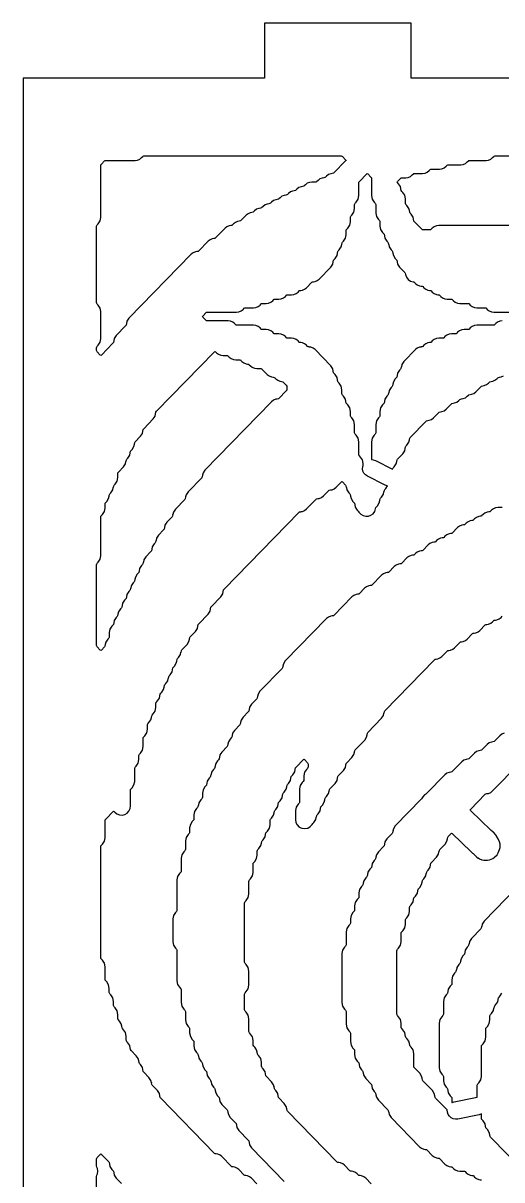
# Model space of a CAD drawing. Header units: millimetres. Extents: x 10 to 410, y 18 to 283.
# Drawn here: x 79 to 105.1, y 220 to 283 of the extents above; entities that cross this region are included whole.
import ezdxf

# ---------------------------------------------------------------- set-up
doc = ezdxf.new("R2010")
doc.units = ezdxf.units.MM
doc.layers.add('CUT', color=1, linetype='Continuous')

msp = doc.modelspace()

# ---------------------------------------------------------------- linework, layer by layer
at = {"layer": 'CUT'}
for points in [[(121.134, 283), (121.134, 280), (100.134, 280), (100.134, 283), (92.134, 283), (92.134, 280), (79, 280), (79, 160), (92.134, 160), (92.134, 157), (100.134, 157), (100.134, 160), (121.134, 160), (121.134, 157), (129.134, 157), (129.134, 160), (142.2679, 160), (142.2679, 280), (129.134, 280), (129.134, 283)], [(83.1934, 265.6184), (83.2303, 265.8067), (83.2303, 267.2903), (83.1934, 267.4787), (83.0884, 267.6393), (83.0338, 267.6953), (83.0088, 267.7335), (83, 267.7784), (83, 271.9347), (83.0088, 271.9796), (83.0338, 272.0178), (83.0884, 272.0738), (83.1934, 272.2344), (83.2303, 272.4228), (83.2303, 275.2427), (83.2391, 275.2876), (83.2641, 275.3258), (83.4373, 275.5036), (83.4623, 275.5232), (83.4939, 275.5274), (85.0919, 275.5274), (85.2234, 275.545), (85.3457, 275.5966), (85.45, 275.6785), (85.5099, 275.7399), (85.5349, 275.7595), (85.5664, 275.7637), (96.3231, 275.7637), (96.3546, 275.7595), (96.3797, 275.7399), (96.5597, 275.5551), (96.5794, 275.5274), (96.5597, 275.4997), (95.9191, 274.8424), (95.8941, 274.8228), (95.8295, 274.8141), (95.8298, 274.8123), (95.745, 274.801), (95.6228, 274.7494), (95.5184, 274.6675), (95.4585, 274.6061), (95.4335, 274.5865), (95.369, 274.5779), (95.3692, 274.576), (95.2844, 274.5647), (95.1622, 274.5131), (95.0578, 274.4313), (94.998, 274.3698), (94.9729, 274.3502), (94.9414, 274.346), (94.725, 274.346), (94.5936, 274.3284), (94.4713, 274.2768), (94.367, 274.195), (94.3071, 274.1336), (94.2821, 274.1139), (94.2175, 274.1053), (94.2178, 274.1035), (94.133, 274.0921), (94.0108, 274.0406), (93.9064, 273.9587), (93.8466, 273.8973), (93.8215, 273.8776), (93.757, 273.869), (93.7572, 273.8672), (93.6724, 273.8558), (93.5502, 273.8043), (93.4458, 273.7224), (93.386, 273.661), (93.361, 273.6414), (93.2964, 273.6327), (93.2967, 273.6309), (93.2119, 273.6195), (93.0896, 273.568), (92.9853, 273.4861), (92.9254, 273.4247), (92.9004, 273.4051), (92.8358, 273.3964), (92.8361, 273.3946), (92.7513, 273.3832), (92.6291, 273.3317), (92.5247, 273.2498), (92.4649, 273.1884), (92.4398, 273.1688), (92.3753, 273.1601), (92.3755, 273.1583), (92.2907, 273.147), (92.1685, 273.0954), (92.0641, 273.0135), (92.0043, 272.9521), (91.9793, 272.9325), (91.9147, 272.9239), (91.915, 272.922), (91.8302, 272.9107), (91.7079, 272.8591), (91.6036, 272.7772), (91.5437, 272.7158), (91.5187, 272.6962), (91.4541, 272.6876), (91.4544, 272.6857), (91.3696, 272.6744), (91.2474, 272.6228), (91.143, 272.541), (90.8529, 272.2433), (90.8278, 272.2236), (90.7633, 272.215), (90.7635, 272.2132), (90.6787, 272.2018), (90.5565, 272.1503), (90.4522, 272.0684), (90.3923, 272.007), (90.3673, 271.9873), (90.3027, 271.9787), (90.303, 271.9769), (90.2182, 271.9655), (90.096, 271.914), (89.9916, 271.8321), (89.4712, 271.2981), (89.4461, 271.2785), (89.3816, 271.2698), (89.3818, 271.268), (89.2971, 271.2567), (89.1748, 271.2051), (89.0705, 271.1232), (88.55, 270.5893), (88.525, 270.5696), (88.4605, 270.561), (88.4607, 270.5592), (88.3759, 270.5478), (88.2537, 270.4963), (88.1493, 270.4144), (84.7539, 266.9304), (84.6488, 266.7698), (84.6242, 266.6439), (84.6213, 266.6445), (84.6032, 266.5521), (84.5782, 266.5138), (84.0631, 265.9853), (83.958, 265.8247), (83.9333, 265.6988), (83.9304, 265.6993), (83.9124, 265.6069), (83.8873, 265.5687), (83.2582, 264.9232), (83.2303, 264.9024), (83.2024, 264.9232), (83.0338, 265.0961), (83.0088, 265.1344), (83, 265.1792), (83, 265.3187), (83.0088, 265.3635), (83.0338, 265.4018), (83.0884, 265.4577)], [(83.1934, 253.804), (83.2303, 253.9924), (83.2303, 256.1035), (83.2391, 256.1483), (83.2641, 256.1866), (83.3186, 256.2426), (83.4237, 256.4032), (83.4606, 256.5915), (83.4606, 256.8123), (83.4693, 256.8572), (83.4944, 256.8954), (83.5489, 256.9514), (83.654, 257.112), (83.6786, 257.2379), (83.6816, 257.2374), (83.6996, 257.3298), (83.7247, 257.368), (83.7792, 257.424), (83.8843, 257.5846), (83.9089, 257.7105), (83.9118, 257.7099), (83.9299, 257.8023), (83.9549, 257.8406), (84.0095, 257.8966), (84.1146, 258.0572), (84.1514, 258.2455), (84.1514, 258.4663), (84.1602, 258.5112), (84.1852, 258.5495), (84.4701, 258.8417), (84.5751, 259.0023), (84.5998, 259.1282), (84.6027, 259.1277), (84.6208, 259.2201), (84.6458, 259.2583), (84.7003, 259.3143), (84.8054, 259.4749), (84.8301, 259.6008), (84.833, 259.6002), (84.851, 259.6926), (84.8761, 259.7309), (84.9306, 259.7869), (85.0357, 259.9475), (85.0603, 260.0734), (85.0633, 260.0728), (85.0813, 260.1652), (85.1064, 260.2035), (85.3912, 260.4957), (85.4963, 260.6563), (85.5209, 260.7822), (85.5238, 260.7817), (85.5419, 260.8741), (85.5669, 260.9123), (86.082, 261.4409), (86.1871, 261.6015), (86.2117, 261.7274), (86.2147, 261.7268), (86.2327, 261.8192), (86.2578, 261.8575), (89.42, 265.1022), (89.4479, 265.1229), (89.4758, 265.1022), (89.531, 265.0455), (89.6354, 264.9637), (89.7576, 264.9121), (89.8891, 264.8945), (90.1055, 264.8945), (90.137, 264.8903), (90.162, 264.8707), (90.2219, 264.8093), (90.3262, 264.7274), (90.4485, 264.6758), (90.5799, 264.6582), (90.7963, 264.6582), (90.8278, 264.654), (90.8529, 264.6344), (90.9127, 264.573), (91.0171, 264.4911), (91.1393, 264.4395), (91.2241, 264.4282), (91.2239, 264.4264), (91.2884, 264.4177), (91.3134, 264.3981), (91.3733, 264.3367), (91.4777, 264.2548), (91.5999, 264.2033), (91.7314, 264.1857), (91.9477, 264.1857), (91.9793, 264.1814), (92.0043, 264.1618), (92.2944, 263.8641), (92.3988, 263.7822), (92.521, 263.7307), (92.6058, 263.7193), (92.6056, 263.7175), (92.6701, 263.7089), (92.6951, 263.6892), (92.755, 263.6278), (92.8594, 263.5459), (92.9816, 263.4944), (93.0664, 263.483), (93.0661, 263.4812), (93.1307, 263.4726), (93.1557, 263.4529), (93.3289, 263.2752), (93.354, 263.2369), (93.3627, 263.1921), (93.3627, 263.0527), (93.354, 263.0078), (93.3289, 262.9695), (92.9254, 262.5555), (92.9004, 262.5359), (92.8358, 262.5272), (92.8361, 262.5254), (92.7513, 262.514), (92.6291, 262.4625), (92.5247, 262.3806), (88.899, 258.6604), (88.7939, 258.4998), (88.7693, 258.3739), (88.7664, 258.3744), (88.7483, 258.282), (88.7233, 258.2438), (87.9779, 257.479), (87.8728, 257.3184), (87.8482, 257.1924), (87.8452, 257.193), (87.8272, 257.1006), (87.8021, 257.0624), (87.287, 256.5338), (87.1819, 256.3732), (87.1573, 256.2473), (87.1544, 256.2479), (87.1363, 256.1555), (87.1113, 256.1172), (86.8265, 255.825), (86.7214, 255.6643), (86.6967, 255.5384), (86.6938, 255.539), (86.6758, 255.4466), (86.6507, 255.4084), (86.3659, 255.1161), (86.2608, 254.9555), (86.2362, 254.8296), (86.2333, 254.8301), (86.2152, 254.7377), (86.1902, 254.6995), (86.1356, 254.6435), (86.0305, 254.4829), (86.0059, 254.357), (86.003, 254.3576), (85.9849, 254.2652), (85.9599, 254.2269), (85.675, 253.9347), (85.57, 253.774), (85.5453, 253.6481), (85.5424, 253.6487), (85.5243, 253.5563), (85.4993, 253.5181), (85.4448, 253.4621), (85.3397, 253.3015), (85.315, 253.1756), (85.3121, 253.1761), (85.2941, 253.0837), (85.269, 253.0455), (85.2145, 252.9895), (85.1094, 252.8289), (85.0848, 252.703), (85.0818, 252.7036), (85.0638, 252.6112), (85.0387, 252.5729), (84.9842, 252.5169), (84.8791, 252.3563), (84.8545, 252.2304), (84.8516, 252.231), (84.8335, 252.1386), (84.8085, 252.1003), (84.7539, 252.0444), (84.6488, 251.8838), (84.6242, 251.7578), (84.6213, 251.7584), (84.6032, 251.666), (84.5782, 251.6278), (84.5236, 251.5718), (84.4185, 251.4112), (84.3939, 251.2853), (84.391, 251.2858), (84.3729, 251.1934), (84.3479, 251.1552), (84.2933, 251.0992), (84.1883, 250.9386), (84.1636, 250.8127), (84.1607, 250.8133), (84.1426, 250.7209), (84.1176, 250.6826), (84.0631, 250.6266), (83.958, 250.466), (83.9333, 250.3401), (83.9304, 250.3407), (83.9124, 250.2483), (83.8873, 250.21), (83.8328, 250.1541), (83.7277, 249.9935), (83.6908, 249.8051), (83.6908, 249.5843), (83.6821, 249.5394), (83.657, 249.5012), (83.6025, 249.4452), (83.4974, 249.2846), (83.4728, 249.1587), (83.4699, 249.1593), (83.4518, 249.0669), (83.4268, 249.0286), (83.2582, 248.8556), (83.2303, 248.8349), (83.2024, 248.8556), (83.0338, 249.0286), (83.0088, 249.0669), (83, 249.1117), (83, 253.5043), (83.0088, 253.5492), (83.0338, 253.5874), (83.0884, 253.6434)]]:
    msp.add_lwpolyline(points, close=True, dxfattribs=at)
for points in [[(106.5083, 271.9831), (101.6335, 271.9831), (101.5021, 271.9655), (101.3798, 271.914), (101.2755, 271.8321), (101.2156, 271.7707), (101.1906, 271.7511), (101.1591, 271.7468), (100.7651, 271.7468), (100.7336, 271.7511), (100.7086, 271.7707), (100.305, 272.1847), (100.28, 272.223), (100.2619, 272.3154), (100.259, 272.3148), (100.2344, 272.4407), (100.1293, 272.6013), (100.0748, 272.6573), (100.0497, 272.6956), (100.0317, 272.788), (100.0287, 272.7874), (100.0041, 272.9133), (99.899, 273.0739), (99.8445, 273.1299), (99.8194, 273.1681), (99.8107, 273.213), (99.8107, 273.4338), (99.7738, 273.6221), (99.6687, 273.7828), (99.6142, 273.8387), (99.5892, 273.877), (99.5711, 273.9694), (99.5682, 273.9688), (99.5435, 274.0947), (99.4385, 274.2553), (99.3771, 274.3183), (99.3574, 274.346), (99.3771, 274.3737), (99.5571, 274.5584), (99.5822, 274.5781), (99.6137, 274.5823), (99.8301, 274.5823), (99.9615, 274.5999), (100.0838, 274.6514), (100.1881, 274.7333), (100.248, 274.7947), (100.273, 274.8143), (100.3045, 274.8186), (100.7512, 274.8186), (100.8827, 274.8362), (101.0049, 274.8877), (101.1093, 274.9696), (101.1691, 275.031), (101.1941, 275.0506), (101.2257, 275.0549), (101.6723, 275.0549), (101.8038, 275.0724), (101.926, 275.124), (102.0304, 275.2059), (102.0903, 275.2673), (102.1153, 275.2869), (102.1468, 275.2911), (102.8237, 275.2911), (102.9552, 275.3087), (103.0775, 275.3603), (103.1818, 275.4422), (103.2417, 275.5036), (103.2667, 275.5232), (103.2982, 275.5274), (104.2054, 275.5274), (104.3369, 275.545), (104.4591, 275.5966), (104.5635, 275.6785), (104.6234, 275.7399), (104.6484, 275.7595), (104.6799, 275.7637), (106.0477, 275.7637)], [(91.7275, 219.7876), (91.4374, 220.0853), (91.333, 220.1671), (91.2108, 220.2187), (91.126, 220.23), (91.1262, 220.2319), (91.0617, 220.2405), (91.0367, 220.2601), (90.7465, 220.5578), (90.6422, 220.6397), (90.5199, 220.6913), (90.4351, 220.7026), (90.4354, 220.7044), (90.3708, 220.7131), (90.3458, 220.7327), (89.8254, 221.2667), (89.721, 221.3486), (89.5988, 221.4001), (89.514, 221.4115), (89.5143, 221.4133), (89.4497, 221.4219), (89.4247, 221.4416), (86.4881, 224.4548), (86.463, 224.493), (86.445, 224.5854), (86.442, 224.5848), (86.4174, 224.7108), (86.3123, 224.8714), (86.0275, 225.1636), (86.0025, 225.2019), (85.9844, 225.2943), (85.9815, 225.2937), (85.9568, 225.4196), (85.8518, 225.5802), (85.5669, 225.8725), (85.5419, 225.9107), (85.5238, 226.0031), (85.5209, 226.0026), (85.4963, 226.1285), (85.3912, 226.2891), (85.3366, 226.3451), (85.3116, 226.3833), (85.2935, 226.4757), (85.2906, 226.4751), (85.266, 226.6011), (85.1609, 226.7617), (84.8761, 227.0539), (84.851, 227.0922), (84.833, 227.1846), (84.8301, 227.184), (84.8054, 227.3099), (84.7003, 227.4705), (84.6458, 227.5265), (84.6208, 227.5647), (84.612, 227.6096), (84.612, 227.8304), (84.5751, 228.0188), (84.4701, 228.1794), (84.4155, 228.2354), (84.3905, 228.2736), (84.3724, 228.366), (84.3695, 228.3654), (84.3449, 228.4913), (84.2398, 228.652), (84.1852, 228.7079), (84.1602, 228.7462), (84.1514, 228.791), (84.1514, 229.0118), (84.1146, 229.2002), (84.0095, 229.3608), (83.9549, 229.4168), (83.9299, 229.455), (83.9211, 229.4999), (83.9211, 229.7207), (83.8843, 229.9091), (83.7792, 230.0697), (83.7247, 230.1257), (83.6996, 230.1639), (83.6908, 230.2088), (83.6908, 230.4296), (83.654, 230.6179), (83.5489, 230.7785), (83.4944, 230.8345), (83.4693, 230.8728), (83.4606, 230.9176), (83.4606, 231.611), (83.4237, 231.7994), (83.3186, 231.96), (83.2641, 232.0159), (83.2391, 232.0542), (83.2303, 232.0991), (83.2303, 238.1457), (83.2391, 238.1905), (83.2641, 238.2288), (83.3186, 238.2848), (83.4237, 238.4454), (83.4606, 238.6337), (83.4606, 239.5634), (83.4693, 239.6082), (83.4944, 239.6465), (83.8932, 240.0557), (83.9211, 240.0765), (83.949, 240.0557), (83.9842, 240.0197), (84.1016, 239.9304), (84.24, 239.8792), (84.3873, 239.8707), (84.5306, 239.9055), (84.6576, 239.9806), (84.7571, 240.0895), (84.8205, 240.2227), (84.8423, 240.3687), (84.8423, 241.2174), (84.851, 241.2623), (84.8761, 241.3005), (84.9306, 241.3565), (85.0357, 241.5171), (85.0725, 241.7055), (85.0725, 242.3988), (85.0813, 242.4437), (85.1064, 242.4819), (85.1609, 242.5379), (85.266, 242.6985), (85.3028, 242.8869), (85.3028, 243.1077), (85.3116, 243.1525), (85.3366, 243.1908), (85.3912, 243.2468), (85.4963, 243.4074), (85.5331, 243.5958), (85.5331, 244.0528), (85.5419, 244.0977), (85.5669, 244.136), (85.6215, 244.1919), (85.7266, 244.3525), (85.7634, 244.5409), (85.7634, 244.7617), (85.7722, 244.8066), (85.7972, 244.8448), (85.8518, 244.9008), (85.9568, 245.0614), (85.9815, 245.1873), (85.9844, 245.1867), (86.0025, 245.2791), (86.0275, 245.3174), (86.082, 245.3734), (86.1871, 245.534), (86.224, 245.7223), (86.224, 245.9431), (86.2327, 245.988), (86.2578, 246.0262), (86.3123, 246.0822), (86.4174, 246.2428), (86.442, 246.3687), (86.445, 246.3682), (86.463, 246.4606), (86.4881, 246.4988), (86.5426, 246.5548), (86.6477, 246.7154), (86.6723, 246.8413), (86.6752, 246.8407), (86.6933, 246.9331), (86.7183, 246.9714), (86.7729, 247.0274), (86.878, 247.188), (86.9026, 247.3139), (86.9055, 247.3133), (86.9236, 247.4057), (86.9486, 247.444), (87.0032, 247.4999), (87.1083, 247.6606), (87.1329, 247.7865), (87.1358, 247.7859), (87.1539, 247.8783), (87.1789, 247.9165), (87.2335, 247.9725), (87.3385, 248.1331), (87.3632, 248.259), (87.3661, 248.2585), (87.3842, 248.3509), (87.4092, 248.3891), (87.4637, 248.4451), (87.5688, 248.6057), (87.5934, 248.7316), (87.5964, 248.731), (87.6144, 248.8234), (87.6395, 248.8617), (87.9243, 249.154), (88.0294, 249.3146), (88.054, 249.4405), (88.0569, 249.4399), (88.075, 249.5323), (88.1, 249.5706), (88.3849, 249.8628), (88.49, 250.0234), (88.5146, 250.1493), (88.5175, 250.1488), (88.5356, 250.2412), (88.5606, 250.2794), (89.0757, 250.808), (89.1808, 250.9686), (89.2054, 251.0945), (89.2083, 251.0939), (89.2264, 251.1863), (89.2514, 251.2246), (89.7666, 251.7531), (89.8717, 251.9137), (89.8963, 252.0396), (89.8992, 252.0391), (89.9173, 252.1315), (89.9423, 252.1697), (94.0303, 256.3643), (94.0554, 256.384), (94.1199, 256.3926), (94.1197, 256.3944), (94.2045, 256.4058), (94.3267, 256.4573), (94.4311, 256.5392), (94.9515, 257.0732), (94.9765, 257.0928), (95.041, 257.1015), (95.0408, 257.1033), (95.1256, 257.1146), (95.2478, 257.1662), (95.3522, 257.2481), (95.6423, 257.5458), (95.6674, 257.5654), (95.7319, 257.574), (95.7317, 257.5759), (95.8164, 257.5872), (95.9387, 257.6388), (96.043, 257.7206), (96.3285, 258.0135), (96.3564, 258.0343), (96.3843, 258.0135), (96.5529, 257.8406), (96.5779, 257.8023), (96.596, 257.7099), (96.5989, 257.7105), (96.6235, 257.5846), (96.7286, 257.424), (96.7832, 257.368), (96.8082, 257.3298), (96.8263, 257.2374), (96.8292, 257.2379), (96.8538, 257.112), (96.9589, 256.9514), (97.0135, 256.8954), (97.0385, 256.8572), (97.0566, 256.7648), (97.0595, 256.7654), (97.0841, 256.6395), (97.1892, 256.4788), (97.2437, 256.4229), (97.2827, 256.3633), (97.3808, 256.2531), (97.5068, 256.1763), (97.6497, 256.1397), (97.7971, 256.1463), (97.9361, 256.1957), (98.0547, 256.2835), (98.1425, 256.402), (98.1918, 256.5411), (98.2075, 256.6209), (98.2325, 256.6592), (98.287, 256.7151), (98.3921, 256.8757), (98.4168, 257.0017), (98.4197, 257.0011), (98.4377, 257.0935), (98.4628, 257.1317), (98.5173, 257.1877), (98.6224, 257.3483), (98.647, 257.4742), (98.65, 257.4737), (98.668, 257.5661), (98.6931, 257.6043), (98.7476, 257.6603), (98.8404, 257.8021), (98.7979, 257.8055), (98.6799, 257.8475), (97.7412, 258.3272), (97.638, 258.3983), (97.5567, 258.4937), (97.5029, 258.6068), (97.4802, 258.73), (97.4902, 258.855), (97.5078, 258.9044), (97.5078, 259.0203), (97.471, 259.2086), (97.3659, 259.3693), (97.3114, 259.4252), (97.2863, 259.4635), (97.2776, 259.5083), (97.2776, 260.2017), (97.2407, 260.3901), (97.1356, 260.5507), (97.0811, 260.6067), (97.056, 260.6449), (97.0473, 260.6898), (97.0473, 261.1469), (97.0104, 261.3352), (96.9053, 261.4958), (96.8508, 261.5518), (96.8258, 261.5901), (96.817, 261.6349), (96.817, 261.8557), (96.7801, 262.0441), (96.6751, 262.2047), (96.6205, 262.2607), (96.5955, 262.2989), (96.5774, 262.3913), (96.5745, 262.3908), (96.5499, 262.5167), (96.4448, 262.6773), (96.3902, 262.7332), (96.3652, 262.7715), (96.3564, 262.8164), (96.3564, 263.0372), (96.3196, 263.2255), (96.2145, 263.3861), (96.1599, 263.4421), (96.1349, 263.4804), (96.1168, 263.5728), (96.1139, 263.5722), (96.0893, 263.6981), (95.9842, 263.8587), (95.9297, 263.9147), (95.9046, 263.9529), (95.8866, 264.0453), (95.8836, 264.0448), (95.859, 264.1707), (95.7539, 264.3313), (94.8916, 265.2161), (94.7873, 265.2979), (94.665, 265.3495), (94.5802, 265.3608), (94.5805, 265.3627), (94.5159, 265.3713), (94.4909, 265.3909), (94.4311, 265.4524), (94.3267, 265.5342), (94.2045, 265.5858), (94.1197, 265.5971), (94.1199, 265.599), (94.0554, 265.6076), (94.0303, 265.6272), (93.9705, 265.6886), (93.8661, 265.7705), (93.7439, 265.8221), (93.6124, 265.8397), (93.3961, 265.8397), (93.3645, 265.8439), (93.3395, 265.8635), (93.2796, 265.9249), (93.1753, 266.0068), (93.0531, 266.0584), (92.9216, 266.0759), (92.7052, 266.0759), (92.6737, 266.0802), (92.6486, 266.0998), (92.5888, 266.1612), (92.4844, 266.2431), (92.3622, 266.2946), (92.2307, 266.3122), (92.0144, 266.3122), (91.9828, 266.3165), (91.9578, 266.3361), (91.8979, 266.3975), (91.7936, 266.4794), (91.6714, 266.5309), (91.5399, 266.5485), (90.6327, 266.5485), (90.6011, 266.5527), (90.5761, 266.5724), (90.5162, 266.6338), (90.4119, 266.7157), (90.2897, 266.7672), (90.1582, 266.7848), (89.0207, 266.7848), (88.9891, 266.789), (88.9641, 266.8087), (88.7841, 266.9934), (88.7644, 267.0211), (88.7841, 267.0488), (88.9641, 267.2335), (88.9891, 267.2532), (89.0207, 267.2574), (90.6187, 267.2574), (90.7502, 267.275), (90.8724, 267.3265), (90.9768, 267.4084), (91.0367, 267.4698), (91.0617, 267.4895), (91.0932, 267.4937), (91.5399, 267.4937), (91.6714, 267.5113), (91.7936, 267.5628), (91.8979, 267.6447), (91.9578, 267.7061), (91.9828, 267.7257), (92.0144, 267.73), (92.2307, 267.73), (92.3622, 267.7476), (92.4844, 267.7991), (92.5888, 267.881), (92.6486, 267.9424), (92.6737, 267.962), (92.7052, 267.9662), (92.9216, 267.9662), (93.0531, 267.9838), (93.1753, 268.0354), (93.2796, 268.1173), (93.3395, 268.1787), (93.3645, 268.1983), (93.3961, 268.2025), (93.6124, 268.2025), (93.7439, 268.2201), (93.8661, 268.2717), (93.9705, 268.3536), (94.0303, 268.415), (94.0554, 268.4346), (94.1199, 268.4432), (94.1197, 268.4451), (94.2045, 268.4564), (94.3267, 268.508), (94.4311, 268.5898), (94.7212, 268.8875), (94.7462, 268.9072), (94.8108, 268.9158), (94.8105, 268.9176), (94.8953, 268.929), (95.0175, 268.9805), (95.1219, 269.0624), (95.7539, 269.7109), (95.859, 269.8715), (95.8836, 269.9974), (95.8866, 269.9969), (95.9046, 270.0893), (95.9297, 270.1275), (95.9842, 270.1835), (96.0893, 270.3441), (96.1139, 270.47), (96.1168, 270.4694), (96.1349, 270.5618), (96.1599, 270.6001), (96.2145, 270.6561), (96.3196, 270.8167), (96.3442, 270.9426), (96.3471, 270.942), (96.3652, 271.0344), (96.3902, 271.0727), (96.4448, 271.1286), (96.5499, 271.2892), (96.5867, 271.4776), (96.5867, 271.6984), (96.5955, 271.7433), (96.6205, 271.7815), (96.6751, 271.8375), (96.7801, 271.9981), (96.817, 272.1865), (96.817, 272.4073), (96.8258, 272.4521), (96.8508, 272.4904), (96.9053, 272.5464), (97.0104, 272.707), (97.0473, 272.8953), (97.0473, 273.1161), (97.056, 273.161), (97.0811, 273.1992), (97.1356, 273.2552), (97.2407, 273.4158), (97.2776, 273.6042), (97.2776, 274.2976), (97.2863, 274.3424), (97.3114, 274.3807), (97.7102, 274.7899), (97.7381, 274.8106), (97.766, 274.7899), (97.9346, 274.617), (97.9596, 274.5787), (97.9684, 274.5338), (97.9684, 273.6042), (98.0052, 273.4158), (98.1103, 273.2552), (98.1649, 273.1992), (98.1899, 273.161), (98.1987, 273.1161), (98.1987, 272.659), (98.2355, 272.4707), (98.3406, 272.3101), (98.3952, 272.2541), (98.4202, 272.2158), (98.429, 272.171), (98.429, 271.9502), (98.4658, 271.7618), (98.5709, 271.6012), (98.6254, 271.5452), (98.6505, 271.507), (98.6685, 271.4146), (98.6715, 271.4152), (98.6961, 271.2892), (98.8012, 271.1286), (98.8557, 271.0727), (98.8808, 271.0344), (98.8988, 270.942), (98.9018, 270.9426), (98.9264, 270.8167), (99.0315, 270.6561), (99.086, 270.6001), (99.111, 270.5618), (99.1291, 270.4694), (99.132, 270.47), (99.1567, 270.3441), (99.2617, 270.1835), (99.3163, 270.1275), (99.3413, 270.0893), (99.3594, 269.9969), (99.3623, 269.9974), (99.3869, 269.8715), (99.492, 269.7109), (99.7769, 269.4187), (99.8019, 269.3804), (99.8155, 269.3107), (99.8685, 269.1651), (99.9634, 269.0427), (100.0914, 268.9552), (100.2399, 268.9111), (100.2695, 268.9072), (100.2945, 268.8875), (100.3543, 268.8261), (100.4587, 268.7443), (100.5809, 268.6927), (100.6657, 268.6814), (100.6655, 268.6795), (100.73, 268.6709), (100.755, 268.6513), (100.8149, 268.5898), (100.9193, 268.508), (101.0415, 268.4564), (101.1263, 268.4451), (101.126, 268.4432), (101.1906, 268.4346), (101.2156, 268.415), (101.2755, 268.3536), (101.3798, 268.2717), (101.5021, 268.2201), (101.5869, 268.2088), (101.5866, 268.207), (101.6512, 268.1983), (101.6762, 268.1787), (101.736, 268.1173), (101.8404, 268.0354), (101.9626, 267.9838), (102.0941, 267.9662), (102.3105, 267.9662), (102.342, 267.962), (102.367, 267.9424), (102.4269, 267.881), (102.5312, 267.7991), (102.6535, 267.7476), (102.785, 267.73), (103.2316, 267.73), (103.2631, 267.7257), (103.2882, 267.7061), (103.348, 267.6447), (103.4524, 267.5628), (103.5746, 267.5113), (103.7061, 267.4937), (104.1527, 267.4937), (104.1843, 267.4895), (104.2093, 267.4698), (104.2691, 267.4084), (104.3735, 267.3265), (104.4957, 267.275), (104.6272, 267.2574), (106.6859, 267.2574)], [(105.0878, 266.7848), (104.9563, 266.7672), (104.8341, 266.7157), (104.7297, 266.6338), (104.6699, 266.5724), (104.6448, 266.5527), (104.6133, 266.5485), (103.7061, 266.5485), (103.5746, 266.5309), (103.4524, 266.4794), (103.348, 266.3975), (103.2882, 266.3361), (103.2631, 266.3165), (103.2316, 266.3122), (103.0152, 266.3122), (102.8838, 266.2946), (102.7615, 266.2431), (102.6572, 266.1612), (102.5973, 266.0998), (102.5723, 266.0802), (102.5408, 266.0759), (102.3244, 266.0759), (102.1929, 266.0584), (102.0707, 266.0068), (101.9663, 265.9249), (101.9065, 265.8635), (101.8814, 265.8439), (101.8499, 265.8397), (101.6335, 265.8397), (101.5021, 265.8221), (101.3798, 265.7705), (101.2755, 265.6886), (101.2156, 265.6272), (101.1906, 265.6076), (101.126, 265.599), (101.1263, 265.5971), (101.0415, 265.5858), (100.9193, 265.5342), (100.8149, 265.4524), (100.755, 265.3909), (100.73, 265.3713), (100.6655, 265.3627), (100.6657, 265.3608), (100.5809, 265.3495), (100.4587, 265.2979), (100.3543, 265.2161), (99.7223, 264.5676), (99.6172, 264.407), (99.5926, 264.2811), (99.5897, 264.2816), (99.5716, 264.1892), (99.5466, 264.151), (99.492, 264.095), (99.3869, 263.9344), (99.3623, 263.8085), (99.3594, 263.809), (99.3413, 263.7166), (99.3163, 263.6784), (99.2617, 263.6224), (99.1567, 263.4618), (99.132, 263.3359), (99.1291, 263.3365), (99.111, 263.2441), (99.086, 263.2058), (99.0315, 263.1498), (98.9264, 262.9892), (98.9018, 262.8633), (98.8988, 262.8639), (98.8808, 262.7715), (98.8557, 262.7332), (98.8012, 262.6773), (98.6961, 262.5167), (98.6715, 262.3908), (98.6685, 262.3913), (98.6505, 262.2989), (98.6254, 262.2607), (98.5709, 262.2047), (98.4658, 262.0441), (98.429, 261.8557), (98.429, 261.6349), (98.4202, 261.5901), (98.3952, 261.5518), (98.3406, 261.4958), (98.2355, 261.3352), (98.1987, 261.1469), (98.1987, 260.6898), (98.1899, 260.6449), (98.1649, 260.6067), (98.1103, 260.5507), (98.0052, 260.3901), (97.9684, 260.2017), (97.9684, 259.2313), (98.06, 259.224), (98.178, 259.182), (99.1167, 258.7023), (99.1194, 258.7005), (99.1286, 258.7475), (99.1536, 258.7857), (99.2082, 258.8417), (99.3133, 259.0023), (99.3379, 259.1282), (99.3408, 259.1277), (99.3589, 259.2201), (99.3839, 259.2583), (99.6687, 259.5506), (99.7738, 259.7112), (99.7985, 259.8371), (99.8014, 259.8365), (99.8194, 259.9289), (99.8445, 259.9672), (99.899, 260.0231), (100.0041, 260.1838), (100.0287, 260.3097), (100.0317, 260.3091), (100.0497, 260.4015), (100.0748, 260.4397), (100.9388, 261.3264), (100.9639, 261.346), (101.0284, 261.3546), (101.0282, 261.3565), (101.113, 261.3678), (101.2352, 261.4194), (101.3396, 261.5012), (101.6297, 261.7989), (101.6547, 261.8186), (101.7193, 261.8272), (101.719, 261.829), (101.8038, 261.8404), (101.926, 261.8919), (102.0304, 261.9738), (102.3205, 262.2715), (102.3456, 262.2911), (102.4101, 262.2998), (102.4099, 262.3016), (102.4947, 262.313), (102.6169, 262.3645), (102.7213, 262.4464), (102.7811, 262.5078), (102.8061, 262.5274), (102.8707, 262.5361), (102.8704, 262.5379), (102.9552, 262.5492), (103.0775, 262.6008), (103.1818, 262.6827), (103.2417, 262.7441), (103.2667, 262.7637), (103.3312, 262.7724), (103.331, 262.7742), (103.4158, 262.7855), (103.538, 262.8371), (103.6424, 262.919), (103.9325, 263.2167), (103.9575, 263.2363), (104.0221, 263.2449), (104.0218, 263.2468), (104.1066, 263.2581), (104.2289, 263.3097), (104.3332, 263.3915), (104.3931, 263.4529), (104.4181, 263.4726), (104.4827, 263.4812), (104.4824, 263.483), (104.5672, 263.4944), (104.6894, 263.5459), (104.7938, 263.6278), (104.8536, 263.6892), (104.8787, 263.7089), (104.9432, 263.7175), (104.943, 263.7193), (105.0278, 263.7307), (105.15, 263.7822)], [(105.0739, 256.6245), (104.8575, 256.6245), (104.726, 256.6069), (104.6038, 256.5553), (104.4994, 256.4734), (104.4396, 256.412), (104.4146, 256.3924), (104.35, 256.3838), (104.3502, 256.3819), (104.2655, 256.3706), (104.1432, 256.319), (104.0389, 256.2372), (103.979, 256.1758), (103.954, 256.1561), (103.8894, 256.1475), (103.8897, 256.1457), (103.8049, 256.1343), (103.6827, 256.0828), (103.5783, 256.0009), (103.5184, 255.9395), (103.4934, 255.9198), (103.4289, 255.9112), (103.4291, 255.9094), (103.3443, 255.898), (103.2221, 255.8465), (103.1177, 255.7646), (103.0579, 255.7032), (103.0329, 255.6835), (102.9683, 255.6749), (102.9686, 255.6731), (102.8838, 255.6617), (102.7615, 255.6102), (102.6572, 255.5283), (102.367, 255.2306), (102.342, 255.211), (102.2775, 255.2023), (102.2777, 255.2005), (102.1929, 255.1892), (102.0707, 255.1376), (101.9663, 255.0557), (101.9065, 254.9943), (101.8814, 254.9747), (101.8169, 254.966), (101.8171, 254.9642), (101.7323, 254.9529), (101.6101, 254.9013), (101.5057, 254.8194), (101.4459, 254.758), (101.4209, 254.7384), (101.3563, 254.7298), (101.3566, 254.7279), (101.2718, 254.7166), (101.1495, 254.665), (101.0452, 254.5832), (100.755, 254.2855), (100.73, 254.2658), (100.6655, 254.2572), (100.6657, 254.2554), (100.5809, 254.244), (100.4587, 254.1925), (100.3543, 254.1106), (100.2945, 254.0492), (100.2695, 254.0295), (100.2049, 254.0209), (100.2052, 254.0191), (100.1204, 254.0077), (99.9981, 253.9562), (99.8938, 253.8743), (99.6036, 253.5766), (99.5786, 253.557), (99.5141, 253.5483), (99.5143, 253.5465), (99.4295, 253.5351), (99.3073, 253.4836), (99.2029, 253.4017), (98.9128, 253.104), (98.8878, 253.0844), (98.8232, 253.0758), (98.8235, 253.0739), (98.7387, 253.0626), (98.6164, 253.011), (98.5121, 252.9291), (97.9917, 252.3952), (97.9666, 252.3755), (97.9021, 252.3669), (97.9023, 252.3651), (97.8175, 252.3537), (97.6953, 252.3022), (97.5909, 252.2203), (97.3008, 251.9226), (97.2758, 251.903), (97.2112, 251.8943), (97.2115, 251.8925), (97.1267, 251.8811), (97.0045, 251.8296), (96.9001, 251.7477), (95.9191, 250.7412), (95.8941, 250.7215), (95.8295, 250.7129), (95.8298, 250.7111), (95.745, 250.6997), (95.6228, 250.6482), (95.5184, 250.5663), (93.2744, 248.2638), (93.1693, 248.1032), (93.1447, 247.9773), (93.1418, 247.9778), (93.1237, 247.8854), (93.0987, 247.8472), (91.8927, 246.6098), (91.7876, 246.4492), (91.763, 246.3232), (91.7601, 246.3238), (91.742, 246.2314), (91.717, 246.1932), (91.4321, 245.9009), (91.327, 245.7403), (91.3024, 245.6144), (91.2995, 245.615), (91.2814, 245.5226), (91.2564, 245.4843), (90.9716, 245.192), (90.8665, 245.0314), (90.8418, 244.9055), (90.8389, 244.9061), (90.8209, 244.8137), (90.7958, 244.7754), (90.511, 244.4832), (90.4059, 244.3226), (90.3813, 244.1967), (90.3784, 244.1972), (90.3603, 244.1048), (90.3353, 244.0666), (90.2807, 244.0106), (90.1756, 243.85), (90.151, 243.7241), (90.1481, 243.7247), (90.13, 243.6323), (90.105, 243.594), (89.8201, 243.3017), (89.715, 243.1411), (89.6904, 243.0152), (89.6875, 243.0158), (89.6694, 242.9234), (89.6444, 242.8851), (89.5899, 242.8292), (89.4848, 242.6686), (89.4601, 242.5427), (89.4572, 242.5432), (89.4392, 242.4508), (89.4141, 242.4126), (89.3596, 242.3566), (89.2545, 242.196), (89.2299, 242.0701), (89.2269, 242.0707), (89.2089, 241.9783), (89.1838, 241.94), (89.1293, 241.884), (89.0242, 241.7234), (88.9996, 241.5975), (88.9967, 241.5981), (88.9786, 241.5057), (88.9536, 241.4674), (88.899, 241.4114), (88.7939, 241.2508), (88.7571, 241.0625), (88.7571, 240.8417), (88.7483, 240.7968), (88.7233, 240.7586), (88.6687, 240.7026), (88.5636, 240.542), (88.539, 240.4161), (88.5361, 240.4166), (88.518, 240.3242), (88.493, 240.286), (88.4384, 240.23), (88.3334, 240.0694), (88.2965, 239.881), (88.2965, 239.6602), (88.2877, 239.6154), (88.2627, 239.5771), (88.2082, 239.5212), (88.1031, 239.3605), (88.0662, 239.1722), (88.0662, 238.9514), (88.0575, 238.9065), (88.0324, 238.8683), (87.9779, 238.8123), (87.8728, 238.6517), (87.8359, 238.4633), (87.8359, 238.0062), (87.8272, 237.9614), (87.8021, 237.9231), (87.7476, 237.8671), (87.6425, 237.7065), (87.6057, 237.5182), (87.6057, 236.8248), (87.5969, 236.7799), (87.5719, 236.7417), (87.5173, 236.6857), (87.4122, 236.5251), (87.3754, 236.3367), (87.3754, 234.6982), (87.3666, 234.6534), (87.3416, 234.6151), (87.287, 234.5591), (87.1819, 234.3985), (87.1451, 234.2102), (87.1451, 232.9628), (87.1819, 232.7745), (87.287, 232.6139), (87.3416, 232.5579), (87.3666, 232.5196), (87.3754, 232.4748), (87.3754, 230.8363), (87.4122, 230.6479), (87.5173, 230.4873), (87.5719, 230.4313), (87.5969, 230.3931), (87.6057, 230.3482), (87.6057, 229.6548), (87.6425, 229.4665), (87.7476, 229.3058), (87.8021, 229.2499), (87.8272, 229.2116), (87.8359, 229.1668), (87.8359, 228.7097), (87.8728, 228.5213), (87.9779, 228.3607), (88.0324, 228.3047), (88.0575, 228.2665), (88.0662, 228.2216), (88.0662, 228.0008), (88.1031, 227.8125), (88.2082, 227.6518), (88.2627, 227.5959), (88.2877, 227.5576), (88.2965, 227.5127), (88.2965, 227.292), (88.3334, 227.1036), (88.4384, 226.943), (88.493, 226.887), (88.518, 226.8488), (88.5361, 226.7564), (88.539, 226.7569), (88.5636, 226.631), (88.6687, 226.4704), (88.7233, 226.4144), (88.7483, 226.3762), (88.7664, 226.2838), (88.7693, 226.2844), (88.7939, 226.1584), (88.899, 225.9978), (88.9536, 225.9419), (88.9786, 225.9036), (88.9967, 225.8112), (88.9996, 225.8118), (89.0242, 225.6859), (89.1293, 225.5253), (89.1838, 225.4693), (89.2089, 225.431), (89.2269, 225.3386), (89.2299, 225.3392), (89.2545, 225.2133), (89.3596, 225.0527), (89.4141, 224.9967), (89.4392, 224.9585), (89.4572, 224.8661), (89.4601, 224.8666), (89.4848, 224.7407), (89.5899, 224.5801), (89.6444, 224.5241), (89.6694, 224.4859), (89.6875, 224.3935), (89.6904, 224.3941), (89.715, 224.2681), (89.8201, 224.1075), (90.105, 223.8153), (90.13, 223.777), (90.1481, 223.6846), (90.151, 223.6852), (90.1756, 223.5593), (90.2807, 223.3987), (90.5655, 223.1064), (90.5906, 223.0682), (90.6086, 222.9758), (90.6116, 222.9763), (90.6362, 222.8504), (90.7413, 222.6898), (91.2564, 222.1613), (91.2814, 222.123), (91.2995, 222.0306), (91.3024, 222.0312), (91.327, 221.9053), (91.4321, 221.7447), (93.2156, 219.9147)], [(97.9452, 219.7876), (97.655, 220.0853), (97.5507, 220.1671), (97.4284, 220.2187), (97.3436, 220.23), (97.3439, 220.2319), (97.2793, 220.2405), (97.2543, 220.2601), (97.1945, 220.3215), (97.0901, 220.4034), (96.9679, 220.455), (96.8831, 220.4663), (96.8833, 220.4682), (96.8188, 220.4768), (96.7937, 220.4964), (96.5036, 220.7941), (96.3992, 220.876), (96.277, 220.9276), (96.1922, 220.9389), (96.1925, 220.9407), (96.1279, 220.9494), (96.1029, 220.969), (93.3965, 223.7459), (93.3715, 223.7842), (93.3534, 223.8766), (93.3505, 223.876), (93.3259, 224.0019), (93.2208, 224.1625), (92.936, 224.4548), (92.9109, 224.493), (92.8929, 224.5854), (92.89, 224.5848), (92.8653, 224.7108), (92.7602, 224.8714), (92.7057, 224.9273), (92.6807, 224.9656), (92.6626, 225.058), (92.6597, 225.0574), (92.6351, 225.1833), (92.53, 225.3439), (92.2451, 225.6362), (92.2201, 225.6745), (92.202, 225.7669), (92.1991, 225.7663), (92.1745, 225.8922), (92.0694, 226.0528), (92.0148, 226.1088), (91.9898, 226.147), (91.981, 226.1919), (91.981, 226.4127), (91.9442, 226.6011), (91.8391, 226.7617), (91.7846, 226.8176), (91.7595, 226.8559), (91.7415, 226.9483), (91.7385, 226.9477), (91.7139, 227.0736), (91.6088, 227.2342), (91.5543, 227.2902), (91.5292, 227.3285), (91.5205, 227.3733), (91.5205, 227.5941), (91.4836, 227.7825), (91.3785, 227.9431), (91.324, 227.9991), (91.299, 228.0373), (91.2902, 228.0822), (91.2902, 228.7756), (91.2534, 228.9639), (91.1483, 229.1245), (91.0937, 229.1805), (91.0687, 229.2188), (91.0599, 229.2636), (91.0599, 230.1119), (91.0687, 230.1568), (91.0937, 230.195), (91.1483, 230.251), (91.2534, 230.4116), (91.2902, 230.6), (91.2902, 231.3747), (91.2534, 231.5631), (91.1483, 231.7237), (91.0937, 231.7797), (91.0687, 231.8179), (91.0599, 231.8628), (91.0599, 235.0739), (91.0687, 235.1188), (91.0937, 235.157), (91.1483, 235.213), (91.2534, 235.3736), (91.2902, 235.562), (91.2902, 236.2554), (91.299, 236.3002), (91.324, 236.3385), (91.3785, 236.3945), (91.4836, 236.5551), (91.5205, 236.7434), (91.5205, 237.2005), (91.5292, 237.2454), (91.5543, 237.2836), (91.6088, 237.3396), (91.7139, 237.5002), (91.7508, 237.6886), (91.7508, 237.9094), (91.7595, 237.9542), (91.7846, 237.9925), (91.8391, 238.0485), (91.9442, 238.2091), (91.9688, 238.335), (91.9717, 238.3344), (91.9898, 238.4268), (92.0148, 238.4651), (92.0694, 238.521), (92.1745, 238.6816), (92.1991, 238.8076), (92.202, 238.807), (92.2201, 238.8994), (92.2451, 238.9376), (92.2997, 238.9936), (92.4048, 239.1542), (92.4416, 239.3426), (92.4416, 239.5634), (92.4504, 239.6082), (92.4754, 239.6465), (92.53, 239.7025), (92.6351, 239.8631), (92.6597, 239.989), (92.6626, 239.9884), (92.6807, 240.0808), (92.7057, 240.1191), (92.7602, 240.175), (92.8653, 240.3357), (92.89, 240.4616), (92.8929, 240.461), (92.9109, 240.5534), (92.936, 240.5916), (92.9905, 240.6476), (93.0956, 240.8082), (93.1202, 240.9341), (93.1232, 240.9336), (93.1412, 241.026), (93.1663, 241.0642), (93.2208, 241.1202), (93.3259, 241.2808), (93.3505, 241.4067), (93.3534, 241.4061), (93.3715, 241.4985), (93.3965, 241.5368), (93.4511, 241.5928), (93.5562, 241.7534), (93.5808, 241.8793), (93.5837, 241.8787), (93.6018, 241.9711), (93.6268, 242.0094), (93.6814, 242.0653), (93.7865, 242.226), (93.8111, 242.3519), (93.814, 242.3513), (93.8321, 242.4437), (93.8571, 242.4819), (94.256, 242.8912), (94.2839, 242.9119), (94.3118, 242.8912), (94.4804, 242.7182), (94.5054, 242.68), (94.5142, 242.6351), (94.5142, 242.4957), (94.5054, 242.4508), (94.4804, 242.4126), (94.4258, 242.3566), (94.3207, 242.196), (94.2839, 242.0076), (94.2839, 241.7868), (94.2751, 241.742), (94.2501, 241.7037), (94.1955, 241.6477), (94.0904, 241.4871), (94.0536, 241.2988), (94.0536, 240.6054), (94.0448, 240.5605), (94.0198, 240.5223), (93.9652, 240.4663), (93.8601, 240.3057), (93.8233, 240.1173), (93.8233, 239.6281), (93.8487, 239.4707), (93.9224, 239.3293), (94.0369, 239.2183), (94.1805, 239.149), (94.3386, 239.1284), (94.4952, 239.1586), (94.6342, 239.2366), (94.7417, 239.3544), (94.7782, 239.4102), (94.8328, 239.4662), (94.9379, 239.6268), (94.9625, 239.7527), (94.9654, 239.7521), (94.9835, 239.8445), (95.0085, 239.8828), (95.0631, 239.9388), (95.1682, 240.0994), (95.1928, 240.2253), (95.1957, 240.2247), (95.2138, 240.3171), (95.2388, 240.3554), (95.2934, 240.4113), (95.3984, 240.5719), (95.4231, 240.6979), (95.426, 240.6973), (95.4441, 240.7897), (95.4691, 240.8279), (95.5236, 240.8839), (95.6287, 241.0445), (95.6534, 241.1704), (95.6563, 241.1699), (95.6743, 241.2623), (95.6994, 241.3005), (95.9842, 241.5928), (96.0893, 241.7534), (96.1139, 241.8793), (96.1168, 241.8787), (96.1349, 241.9711), (96.1599, 242.0094), (96.4448, 242.3016), (96.5499, 242.4622), (96.5745, 242.5881), (96.5774, 242.5876), (96.5955, 242.68), (96.6205, 242.7182), (96.9053, 243.0105), (97.0104, 243.1711), (97.0351, 243.297), (97.038, 243.2964), (97.056, 243.3888), (97.0811, 243.4271), (97.5962, 243.9556), (97.7013, 244.1162), (97.7259, 244.2422), (97.7288, 244.2416), (97.7469, 244.334), (97.7719, 244.3722), (98.5173, 245.1371), (98.6224, 245.2977), (98.647, 245.4236), (98.65, 245.423), (98.668, 245.5154), (98.6931, 245.5537), (101.3994, 248.3306), (101.4244, 248.3502), (101.489, 248.3588), (101.4887, 248.3607), (101.5735, 248.372), (101.6958, 248.4236), (101.8001, 248.5055), (102.0903, 248.8031), (102.1153, 248.8228), (102.1798, 248.8314), (102.1796, 248.8333), (102.2644, 248.8446), (102.3866, 248.8962), (102.491, 248.978), (102.7811, 249.2757), (102.8061, 249.2954), (102.8707, 249.304), (102.8704, 249.3058), (102.9552, 249.3172), (103.0775, 249.3687), (103.1818, 249.4506), (103.4719, 249.7483), (103.497, 249.7679), (103.5615, 249.7766), (103.5613, 249.7784), (103.6461, 249.7897), (103.7683, 249.8413), (103.8727, 249.9232), (104.1628, 250.2209), (104.1878, 250.2405), (104.2524, 250.2491), (104.2521, 250.251), (104.3369, 250.2623), (104.4591, 250.3139), (104.5635, 250.3958), (104.6234, 250.4572), (104.6484, 250.4768), (104.7129, 250.4854), (104.7127, 250.4873), (104.7975, 250.4986), (104.9197, 250.5502), (105.0241, 250.632), (105.0839, 250.6934)], [(105.1866, 244.32), (105.0644, 244.2684), (104.96, 244.1865), (104.6699, 243.8888), (104.6448, 243.8692), (104.5803, 243.8606), (104.5805, 243.8587), (104.4957, 243.8474), (104.3735, 243.7958), (104.2691, 243.714), (103.979, 243.4163), (103.954, 243.3966), (103.8894, 243.388), (103.8897, 243.3862), (103.8049, 243.3748), (103.6827, 243.3233), (103.5783, 243.2414), (103.2882, 242.9437), (103.2631, 242.9241), (103.1986, 242.9154), (103.1988, 242.9136), (103.114, 242.9022), (102.9918, 242.8507), (102.8874, 242.7688), (102.367, 242.2348), (102.342, 242.2152), (102.2775, 242.2066), (102.2777, 242.2047), (102.1929, 242.1934), (102.0707, 242.1418), (101.9663, 242.0599), (100.9853, 241.0534), (100.9306, 241.0105), (100.8611, 240.9681), (100.763, 240.8579), (100.698, 240.7586), (99.2617, 239.2849), (99.1567, 239.1243), (99.132, 238.9983), (99.1291, 238.9989), (99.111, 238.9065), (99.086, 238.8683), (98.8012, 238.576), (98.6961, 238.4154), (98.6715, 238.2895), (98.6685, 238.2901), (98.6505, 238.1977), (98.6254, 238.1594), (98.3406, 237.8671), (98.2355, 237.7065), (98.2109, 237.5806), (98.208, 237.5812), (98.1899, 237.4888), (98.1649, 237.4505), (98.1103, 237.3946), (98.0052, 237.234), (97.9806, 237.1081), (97.9777, 237.1086), (97.9596, 237.0162), (97.9346, 236.978), (97.88, 236.922), (97.775, 236.7614), (97.7503, 236.6355), (97.7474, 236.6361), (97.7293, 236.5437), (97.7043, 236.5054), (97.6498, 236.4494), (97.5447, 236.2888), (97.5201, 236.1629), (97.5171, 236.1635), (97.4991, 236.0711), (97.474, 236.0328), (97.4195, 235.9769), (97.3144, 235.8162), (97.2776, 235.6279), (97.2776, 235.4071), (97.2688, 235.3622), (97.2437, 235.324), (97.1892, 235.268), (97.0841, 235.1074), (97.0473, 234.919), (97.0473, 234.6982), (97.0385, 234.6534), (97.0135, 234.6151), (96.9589, 234.5591), (96.8538, 234.3985), (96.817, 234.2102), (96.817, 233.9894), (96.8082, 233.9445), (96.7832, 233.9062), (96.7286, 233.8503), (96.6235, 233.6897), (96.5867, 233.5013), (96.5867, 232.8079), (96.5779, 232.7631), (96.5529, 232.7248), (96.4983, 232.6688), (96.3933, 232.5082), (96.3564, 232.3199), (96.3564, 229.6548), (96.3933, 229.4665), (96.4983, 229.3058), (96.5529, 229.2499), (96.5779, 229.2116), (96.5867, 229.1668), (96.5867, 228.4734), (96.6235, 228.285), (96.7286, 228.1244), (96.7832, 228.0684), (96.8082, 228.0302), (96.817, 227.9853), (96.817, 227.5282), (96.8538, 227.3399), (96.9589, 227.1793), (97.0135, 227.1233), (97.0385, 227.085), (97.0473, 227.0402), (97.0473, 226.8194), (97.0841, 226.631), (97.1892, 226.4704), (97.2437, 226.4144), (97.2688, 226.3762), (97.2868, 226.2838), (97.2898, 226.2844), (97.3144, 226.1584), (97.4195, 225.9978), (97.474, 225.9419), (97.4991, 225.9036), (97.5171, 225.8112), (97.5201, 225.8118), (97.5447, 225.6859), (97.6498, 225.5253), (97.9346, 225.233), (97.9596, 225.1947), (97.9777, 225.1023), (97.9806, 225.1029), (98.0052, 224.977), (98.1103, 224.8164), (98.1649, 224.7604), (98.1899, 224.7222), (98.208, 224.6298), (98.2109, 224.6303), (98.2355, 224.5044), (98.3406, 224.3438), (98.8557, 223.8153), (98.8808, 223.777), (98.8988, 223.6846), (98.9018, 223.6852), (98.9264, 223.5593), (99.0315, 223.3987), (100.5846, 221.805), (100.689, 221.7232), (100.8112, 221.6716), (100.896, 221.6603), (100.8958, 221.6584), (100.9603, 221.6498), (100.9853, 221.6302), (101.2755, 221.3325), (101.3798, 221.2506), (101.5021, 221.199), (101.5869, 221.1877), (101.5866, 221.1859), (101.6512, 221.1772), (101.6762, 221.1576), (101.9663, 220.8599), (102.0707, 220.778), (102.1929, 220.7265), (102.2777, 220.7151), (102.2775, 220.7133), (102.342, 220.7046), (102.367, 220.685), (102.4269, 220.6236), (102.5312, 220.5417), (102.6535, 220.4902), (102.785, 220.4726), (103.0013, 220.4726), (103.0329, 220.4684), (103.0579, 220.4487), (103.1177, 220.3873), (103.2221, 220.3054), (103.3443, 220.2539), (103.4291, 220.2425), (103.4289, 220.2407), (103.4934, 220.2321), (103.5184, 220.2124), (103.5783, 220.151), (103.6827, 220.0691), (103.8049, 220.0176), (103.8897, 220.0062), (103.8894, 220.0044), (103.954, 219.9958)], [(106.2353, 220.4964), (104.4501, 222.3282), (104.4251, 222.3664), (104.407, 222.4588), (104.4041, 222.4583), (104.3795, 222.5842), (104.2744, 222.7448), (104.2199, 222.8008), (104.1948, 222.839), (104.1768, 222.9314), (104.1738, 222.9308), (104.1492, 223.0567), (104.0441, 223.2174), (103.9896, 223.2733), (103.9645, 223.3116), (103.9558, 223.3565), (103.9558, 223.5772), (103.9526, 223.5935), (103.9493, 223.5912), (103.8309, 223.5502), (102.6634, 223.3104), (102.5384, 223.3014), (102.4153, 223.3251), (102.3026, 223.3798), (102.2079, 223.4619), (102.1376, 223.5656), (102.0966, 223.684), (102.0878, 223.807), (101.4565, 224.4548), (101.4314, 224.493), (101.4134, 224.5854), (101.4104, 224.5848), (101.3858, 224.7108), (101.2807, 224.8714), (100.7656, 225.3999), (100.7406, 225.4382), (100.7225, 225.5306), (100.7196, 225.53), (100.695, 225.6559), (100.5899, 225.8165), (100.305, 226.1088), (100.28, 226.147), (100.2712, 226.1919), (100.2712, 226.8853), (100.2344, 227.0736), (100.1293, 227.2342), (100.0748, 227.2902), (100.0497, 227.3285), (100.0317, 227.4209), (100.0287, 227.4203), (100.0041, 227.5462), (99.899, 227.7068), (99.8445, 227.7628), (99.8194, 227.801), (99.8014, 227.8934), (99.7985, 227.8929), (99.7738, 228.0188), (99.6687, 228.1794), (99.6142, 228.2354), (99.5892, 228.2736), (99.5804, 228.3185), (99.5804, 228.5393), (99.5435, 228.7276), (99.4385, 228.8882), (99.3839, 228.9442), (99.3589, 228.9825), (99.3501, 229.0273), (99.3501, 232.4748), (99.3589, 232.5196), (99.3839, 232.5579), (99.4385, 232.6139), (99.5435, 232.7745), (99.5804, 232.9628), (99.5804, 233.4199), (99.5892, 233.4648), (99.6142, 233.503), (99.6687, 233.559), (99.7738, 233.7196), (99.8107, 233.908), (99.8107, 234.1288), (99.8194, 234.1736), (99.8445, 234.2119), (99.899, 234.2679), (100.0041, 234.4285), (100.041, 234.6169), (100.041, 234.8376), (100.0497, 234.8825), (100.0748, 234.9208), (100.1293, 234.9767), (100.2344, 235.1373), (100.259, 235.2633), (100.2619, 235.2627), (100.28, 235.3551), (100.305, 235.3933), (100.3596, 235.4493), (100.4647, 235.6099), (100.4893, 235.7358), (100.4922, 235.7353), (100.5103, 235.8277), (100.5353, 235.8659), (100.5899, 235.9219), (100.695, 236.0825), (100.7196, 236.2084), (100.7225, 236.2078), (100.7406, 236.3002), (100.7656, 236.3385), (100.8202, 236.3945), (100.9252, 236.5551), (100.9499, 236.681), (100.9528, 236.6804), (100.9709, 236.7728), (100.9959, 236.8111), (101.0504, 236.867), (101.1555, 237.0276), (101.1802, 237.1535), (101.1831, 237.153), (101.2011, 237.2454), (101.2262, 237.2836), (101.511, 237.5759), (101.6161, 237.7365), (101.6407, 237.8624), (101.6436, 237.8618), (101.6617, 237.9542), (101.6867, 237.9925), (101.9716, 238.2848), (102.0767, 238.4454), (102.1013, 238.5713), (102.1042, 238.5707), (102.1223, 238.6631), (102.1473, 238.7014), (102.3037, 238.8618), (102.3312, 238.8824), (102.3593, 238.8625), (103.3872, 237.8608), (103.4638, 237.7996), (103.4957, 237.7788), (103.6029, 237.673), (103.603, 237.6732), (103.7031, 237.5732), (103.7685, 237.5294), (103.7691, 237.5303), (103.8408, 237.4812), (103.9678, 237.4375), (104.0885, 237.4135), (104.2836, 237.4135), (104.3946, 237.4356), (104.5749, 237.5102), (104.669, 237.5732), (104.807, 237.7111), (104.8699, 237.8053), (104.9446, 237.9855), (104.9666, 238.0965), (104.9666, 238.2916), (104.9446, 238.4027), (104.8699, 238.5829), (104.7775, 238.7213), (104.7727, 238.7268), (104.7684, 238.7339), (104.7647, 238.7397), (104.7643, 238.7406), (104.7236, 238.8081), (104.6039, 238.9433), (104.5767, 238.9575), (104.5782, 238.9598), (104.4826, 239.0274), (103.3579, 240.1235), (103.3374, 240.151), (103.3572, 240.1791), (104.1628, 241.0057), (104.1878, 241.0253), (104.2524, 241.034), (104.2521, 241.0358), (104.3369, 241.0471), (104.4591, 241.0987), (104.5635, 241.1806), (106.0004, 242.6549)], [(105.8811, 235.9165), (104.0977, 234.0866), (103.9926, 233.9259), (103.968, 233.8), (103.9651, 233.8006), (103.947, 233.7082), (103.922, 233.67), (103.4068, 233.1414), (103.3018, 232.9808), (103.2771, 232.8549), (103.2742, 232.8555), (103.2561, 232.7631), (103.2311, 232.7248), (103.1766, 232.6688), (103.0715, 232.5082), (103.0468, 232.3823), (103.0439, 232.3829), (103.0259, 232.2905), (103.0008, 232.2522), (102.9463, 232.1963), (102.8412, 232.0357), (102.8166, 231.9097), (102.8136, 231.9103), (102.7956, 231.8179), (102.7705, 231.7797), (102.716, 231.7237), (102.6109, 231.5631), (102.5863, 231.4372), (102.5834, 231.4377), (102.5653, 231.3453), (102.5403, 231.3071), (102.4857, 231.2511), (102.3806, 231.0905), (102.3438, 230.9021), (102.3438, 230.6813), (102.335, 230.6365), (102.31, 230.5982), (102.2554, 230.5423), (102.1503, 230.3816), (102.1257, 230.2557), (102.1228, 230.2563), (102.1047, 230.1639), (102.0797, 230.1257), (102.0251, 230.0697), (101.9201, 229.9091), (101.8832, 229.7207), (101.8832, 229.0273), (101.8744, 228.9825), (101.8494, 228.9442), (101.7949, 228.8882), (101.6898, 228.7276), (101.6529, 228.5393), (101.6529, 226.1105), (101.6898, 225.9222), (101.7949, 225.7615), (101.8494, 225.7056), (101.8744, 225.6673), (101.8832, 225.6225), (101.8832, 225.4017), (101.9201, 225.2133), (102.0251, 225.0527), (102.0797, 224.9967), (102.1047, 224.9585), (102.1228, 224.8661), (102.1257, 224.8666), (102.1503, 224.7407), (102.2554, 224.5801), (102.31, 224.5241), (102.335, 224.4859), (102.3438, 224.441), (102.3438, 224.2202), (102.3465, 224.2062), (102.3518, 224.2098), (102.4702, 224.2508), (103.6377, 224.4906), (103.7255, 224.4969), (103.7255, 225.1499), (103.7343, 225.1947), (103.7593, 225.233), (103.8138, 225.289), (103.9189, 225.4496), (103.9558, 225.6379), (103.9558, 227.2765), (103.9645, 227.3213), (103.9896, 227.3596), (104.0441, 227.4156), (104.1492, 227.5762), (104.186, 227.7645), (104.186, 228.2216), (104.1948, 228.2665), (104.2199, 228.3047), (104.2744, 228.3607), (104.3795, 228.5213), (104.4163, 228.7097), (104.4163, 228.9305), (104.4251, 228.9753), (104.4501, 229.0136), (104.5047, 229.0696), (104.6098, 229.2302), (104.6344, 229.3561), (104.6373, 229.3555), (104.6554, 229.4479), (104.6804, 229.4862), (104.735, 229.5421), (104.8401, 229.7027), (104.8647, 229.8287), (104.8676, 229.8281), (104.8857, 229.9205), (104.9107, 229.9587), (104.9653, 230.0147), (105.0703, 230.1753)], [(83, 214.3775), (83, 220.1879), (83.0135, 220.2567), (83.0474, 220.3297), (83.0682, 220.4726), (83.0474, 220.6154), (83.0135, 220.6884), (83, 220.7573), (83, 221.133), (83.0088, 221.1779), (83.0338, 221.2161), (83.2024, 221.3891), (83.2303, 221.4098), (83.2582, 221.3891), (83.657, 220.9798), (83.6821, 220.9416), (83.7001, 220.8492), (83.7031, 220.8498), (83.7277, 220.7238), (83.8328, 220.5632), (83.8873, 220.5073), (83.9124, 220.469), (83.9304, 220.3766), (83.9333, 220.3772), (83.958, 220.2513), (84.0631, 220.0907), (84.3479, 219.7984)]]:
    msp.add_lwpolyline(points, dxfattribs=at)

doc.saveas('drawing.dxf')
